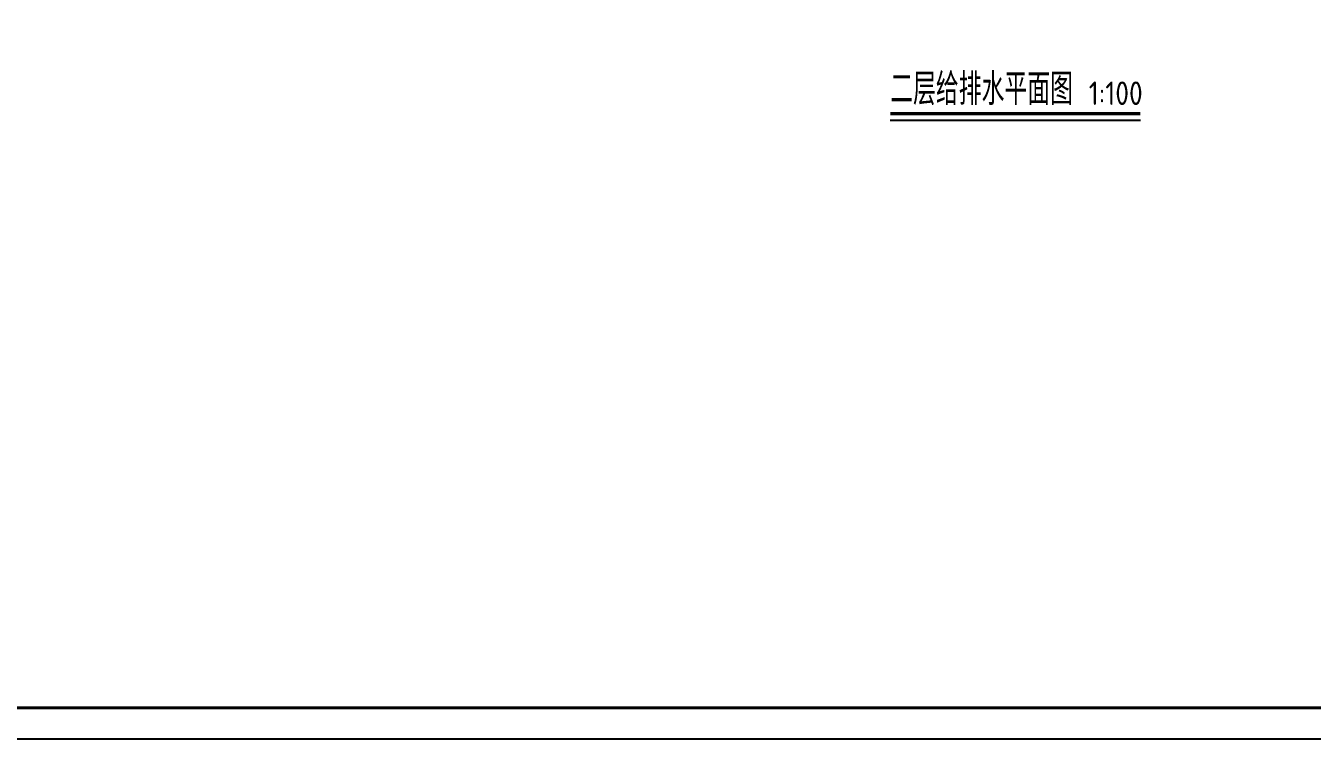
# Model space of a CAD drawing. Extents: x 27938 to 1507990, y 110129 to 923079.
# Drawn here: x 821049 to 862117, y 565249 to 588005 of the extents above; entities that cross this region are included whole.
import ezdxf

# ---------------------------------------------------------------- set-up
doc = ezdxf.new("R2010")
doc.units = 0
doc.header["$LTSCALE"] = 1000
doc.header["$MEASUREMENT"] = 0
doc.layers.add('DIM_SYMB', color=3, linetype='Continuous')
doc.layers.add('图框', color=140, linetype='Continuous')
doc.layers.add('yichutu', color=7, linetype='Continuous', true_color=0xffffff, plot=False)
doc.styles.get("Standard").update_dxf_attribs({"font": 'gbenor.shx', "bigfont": 'gbcbig.shx'})

# ---------------------------------------------------------------- blocks, each defined once
blk = doc.blocks.new('TK')
at = {"layer": '图框'}
blk.add_lwpolyline([(465375, 548714), (549475, 548714), (549475, 489314), (465375, 489314)], close=True, dxfattribs=at)
blk.add_lwpolyline([(465375, 548714), (549475, 548714), (549475, 489314), (465375, 489314)], close=True, dxfattribs=at)
at = {"layer": '图框', "const_width": 100}
blk.add_lwpolyline([(548475, 490314), (548475, 547714), (467875, 547714), (467875, 490314)], close=True, dxfattribs=at)
blk = doc.blocks.new('yct-841-594-84100-59400-100-1000.0')
at = {"layer": 'yichutu', "color": 7, "true_color": 0xffffff}
blk.add_lwpolyline([(0, 0), (0, 59400), (84100, 59400), (84100, 0)], close=True, dxfattribs=at)

msp = doc.modelspace()

# ---------------------------------------------------------------- linework, layer by layer
at = {"layer": 'DIM_SYMB', "const_width": 105}
msp.add_lwpolyline([(848643.6, 585200.6), (856632.1, 585200.6)], dxfattribs=at)
at = {"layer": 'DIM_SYMB'}
msp.add_lwpolyline([(848643.6, 584990.6), (856632.1, 584990.6)], dxfattribs=at)

# ---------------------------------------------------------------- block references
msp.add_blockref('TK', (348239.1, 75935))
at = {"layer": 'yichutu'}
msp.add_blockref('yct-841-594-84100-59400-100-1000.0', (813614.1, 565248.6), dxfattribs=at)

# ---------------------------------------------------------------- texts
at = {"layer": 'DIM_SYMB', "color": 7}
for s, height, p in [('二层给排水平面图', 1012.77, (848643.6, 585477.6)), ('1:100', 750, (854981.6, 585477.6))]:
    msp.add_text(s, height=height, dxfattribs=at).set_placement(p)

doc.saveas('drawing.dxf')
